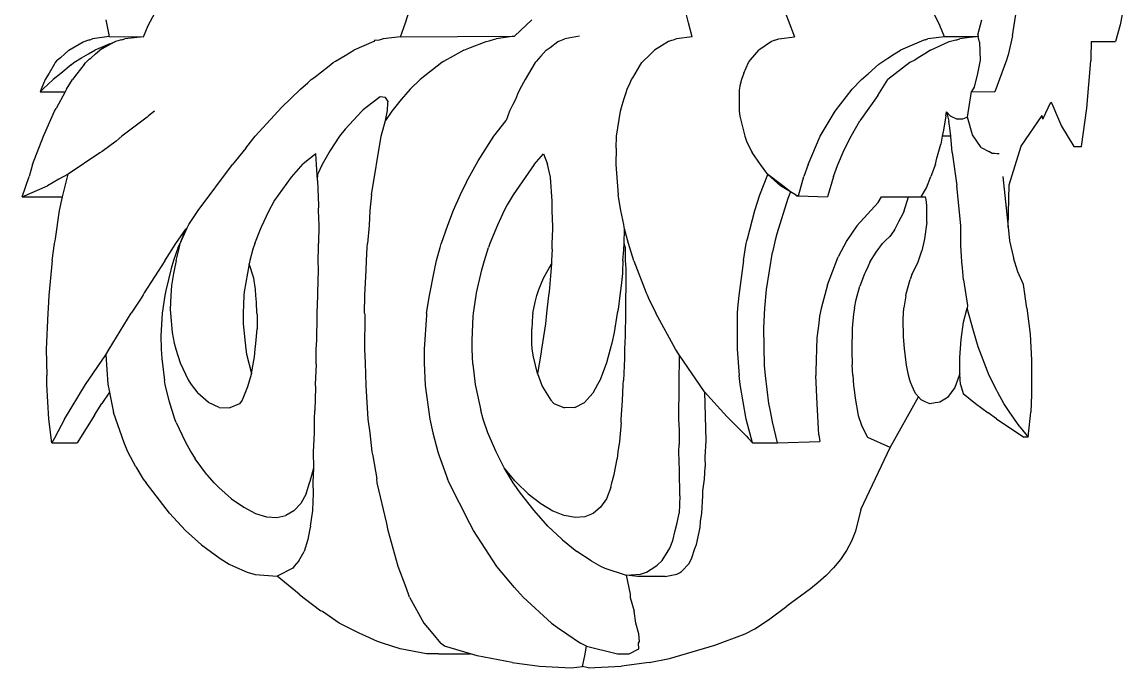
# Model space of a CAD drawing. Extents: x -1563 to 1637, y -685 to 815.
# Drawn here: x -533 to -470.4, y -95.1 to -58.3 of the extents above; entities that cross this region are included whole.
import ezdxf

# ---------------------------------------------------------------- set-up
doc = ezdxf.new("R2010")
doc.units = 0
doc.header["$MEASUREMENT"] = 0
doc.layers.get('0').update_dxf_attribs({"linetype": 'CONTINUOUS'})

msp = doc.modelspace()

# ---------------------------------------------------------------- linework, layer by layer
at = {"color": 22}
for p, q in [((-511.207, -58.331), (-510.421, -55.808)), ((-495.093, -58.331), (-495.71, -55.808)), ((-489.77, -57.241), (-489.042, -59.132)), ((-476.637, -59.085), (-476.405, -57.606)), ((-528.086, -59.027), (-528.254, -58.16)), ((-525.87, -58.492), (-525.469, -57.74)), ((-504.994, -59.095), (-504.012, -58.16)), ((-480.767, -58.492), (-481.123, -57.74)), ((-478.596, -59.027), (-478.385, -58.16)), ((-470.393, -57.862), (-470.491, -58.448)), ((-526.129, -59.132), (-525.87, -58.492)), ((-511.481, -59.132), (-511.207, -58.331)), ((-494.878, -59.132), (-495.093, -58.331)), ((-480.502, -59.13), (-480.767, -58.492)), ((-470.491, -58.448), (-470.758, -59.399)), ((-530.382, -59.889), (-529.562, -59.422)), ((-529.562, -59.422), (-529.5, -59.403)), ((-529.5, -59.403), (-529.242, -59.312)), ((-529.242, -59.312), (-529.182, -59.3)), ((-529.182, -59.3), (-529.031, -59.25)), ((-528.08, -59.116), (-529.031, -59.25)), ((-528.088, -59.544), (-527.729, -59.399)), ((-528.08, -59.116), (-528.086, -59.027)), ((-528.08, -59.116), (-526.129, -59.132)), ((-527.729, -59.399), (-528.01, -59.543)), ((-527.462, -59.323), (-527.729, -59.399)), ((-527.355, -59.296), (-527.462, -59.323)), ((-527.355, -59.296), (-527.181, -59.25)), ((-526.129, -59.132), (-527.181, -59.25)), ((-513.011, -59.399), (-514.146, -59.889)), ((-512.948, -59.328), (-513.011, -59.399)), ((-512.802, -59.341), (-512.948, -59.328)), ((-512.701, -59.315), (-512.802, -59.341)), ((-512.469, -59.25), (-512.701, -59.315)), ((-511.481, -59.132), (-512.469, -59.25)), ((-511.481, -59.132), (-504.994, -59.095)), ((-507.497, -59.735), (-506.617, -59.399)), ((-506.617, -59.399), (-506.438, -59.353)), ((-506.438, -59.353), (-506.316, -59.323)), ((-506.316, -59.323), (-506.033, -59.25)), ((-504.994, -59.095), (-506.033, -59.25)), ((-502.967, -59.735), (-502.524, -59.399)), ((-502.524, -59.399), (-502.404, -59.353)), ((-502.404, -59.353), (-502.32, -59.323)), ((-502.32, -59.323), (-502.133, -59.25)), ((-501.297, -59.095), (-502.133, -59.25)), ((-496.218, -59.399), (-497.03, -59.889)), ((-496.048, -59.341), (-496.218, -59.399)), ((-495.965, -59.315), (-496.048, -59.341)), ((-495.777, -59.25), (-495.965, -59.315)), ((-494.878, -59.132), (-495.777, -59.25)), ((-490.36, -59.399), (-491.087, -59.889)), ((-490.168, -59.33), (-490.36, -59.399)), ((-490.168, -59.33), (-489.937, -59.25)), ((-489.937, -59.25), (-489.042, -59.132)), ((-481.685, -59.331), (-483.016, -59.889)), ((-481.607, -59.306), (-481.685, -59.331)), ((-481.607, -59.306), (-481.444, -59.25)), ((-480.502, -59.13), (-481.444, -59.25)), ((-481.296, -59.889), (-480.232, -59.405)), ((-479.575, -59.127), (-480.502, -59.13)), ((-480.232, -59.405), (-479.864, -59.312)), ((-479.864, -59.312), (-479.797, -59.3)), ((-479.797, -59.3), (-479.622, -59.25)), ((-479.076, -59.179), (-479.622, -59.25)), ((-478.695, -59.132), (-479.575, -59.127)), ((-478.695, -59.132), (-479.076, -59.179)), ((-478.59, -59.118), (-478.695, -59.132)), ((-478.596, -59.027), (-478.59, -59.118)), ((-478.512, -59.445), (-478.59, -59.118)), ((-478.512, -59.445), (-478.471, -60.467)), ((-476.637, -59.085), (-476.882, -60.155)), ((-472.148, -59.399), (-472.175, -60.335)), ((-472.148, -59.399), (-470.758, -59.399)), ((-530.609, -60.099), (-530.861, -60.323)), ((-530.382, -59.889), (-530.609, -60.099)), ((-529.654, -60.338), (-529.263, -60.107)), ((-529.263, -60.107), (-528.903, -59.889)), ((-529.134, -60.345), (-528.863, -60.11)), ((-528.088, -59.544), (-528.903, -59.889)), ((-528.863, -60.11), (-528.618, -59.889)), ((-528.01, -59.543), (-528.618, -59.889)), ((-528.088, -59.544), (-528.618, -59.889)), ((-528.01, -59.543), (-528.088, -59.544)), ((-514.648, -60.196), (-514.146, -59.889)), ((-507.873, -59.889), (-508.483, -60.235)), ((-507.873, -59.889), (-507.497, -59.735)), ((-503.2, -59.889), (-503.489, -60.235)), ((-503.2, -59.889), (-502.967, -59.735)), ((-497.334, -60.196), (-497.03, -59.889)), ((-491.304, -60.159), (-491.087, -59.889)), ((-483.736, -60.345), (-483.36, -60.11)), ((-483.36, -60.11), (-483.016, -59.889)), ((-481.632, -60.099), (-482, -60.323)), ((-481.296, -59.889), (-481.632, -60.099)), ((-531.217, -60.709), (-531.505, -61.208)), ((-531.16, -60.601), (-531.217, -60.709)), ((-531.077, -60.51), (-531.16, -60.601)), ((-531.024, -60.456), (-531.077, -60.51)), ((-530.861, -60.323), (-531.024, -60.456)), ((-530.254, -60.732), (-530.844, -61.219)), ((-530.254, -60.732), (-530.094, -60.605)), ((-530.094, -60.605), (-529.654, -60.338)), ((-529.507, -60.712), (-529.918, -61.235)), ((-529.507, -60.712), (-529.431, -60.616)), ((-529.22, -60.413), (-529.431, -60.616)), ((-529.22, -60.413), (-529.134, -60.345)), ((-515.557, -60.785), (-515.326, -60.602)), ((-515.326, -60.602), (-515.194, -60.521)), ((-515.194, -60.521), (-514.648, -60.196)), ((-509.138, -60.6), (-510.374, -61.573)), ((-509.031, -60.538), (-509.138, -60.6)), ((-508.483, -60.235), (-509.031, -60.538)), ((-503.816, -60.6), (-504.387, -61.573)), ((-503.756, -60.538), (-503.816, -60.6)), ((-503.489, -60.235), (-503.756, -60.538)), ((-497.86, -60.785), (-497.747, -60.602)), ((-497.747, -60.602), (-497.668, -60.521)), ((-497.668, -60.521), (-497.334, -60.196)), ((-491.931, -61.199), (-491.675, -60.603)), ((-491.675, -60.603), (-491.546, -60.443)), ((-491.546, -60.443), (-491.304, -60.159)), ((-484.844, -61.235), (-484.237, -60.692)), ((-484.237, -60.692), (-483.736, -60.345)), ((-482.471, -60.605), (-483.731, -61.568)), ((-482.192, -60.456), (-482.471, -60.605)), ((-482, -60.323), (-482.192, -60.456)), ((-478.471, -60.467), (-478.626, -61.229)), ((-476.963, -60.466), (-477.645, -62.269)), ((-476.91, -60.264), (-476.963, -60.466)), ((-476.882, -60.155), (-476.91, -60.264)), ((-472.388, -63.197), (-472.177, -60.494)), ((-472.175, -60.335), (-472.177, -60.494)), ((-531.505, -61.208), (-531.722, -61.568)), ((-530.844, -61.219), (-531.276, -61.568)), ((-529.918, -61.235), (-530.169, -61.568)), ((-516.432, -61.466), (-515.557, -60.785)), ((-498.262, -61.466), (-497.86, -60.785)), ((-491.989, -61.357), (-492.072, -61.57)), ((-491.931, -61.199), (-491.989, -61.357)), ((-485.231, -61.568), (-484.844, -61.235)), ((-478.626, -61.229), (-478.823, -62.01)), ((-531.722, -61.568), (-531.959, -62.11)), ((-531.276, -61.568), (-531.843, -62.1)), ((-530.516, -62.109), (-530.169, -61.568)), ((-517.194, -62.11), (-516.772, -61.746)), ((-516.772, -61.746), (-516.57, -61.571)), ((-516.57, -61.571), (-516.432, -61.466)), ((-510.374, -61.573), (-510.931, -62.111)), ((-504.387, -61.573), (-504.695, -62.111)), ((-498.575, -62.11), (-498.407, -61.746)), ((-498.407, -61.746), (-498.327, -61.571)), ((-498.327, -61.571), (-498.262, -61.466)), ((-492.155, -61.927), (-492.189, -62.071)), ((-492.072, -61.57), (-492.155, -61.927)), ((-485.757, -62.109), (-485.231, -61.568)), ((-484.293, -62.47), (-483.731, -61.568)), ((-478.823, -62.01), (-478.97, -62.251)), ((-531.843, -62.1), (-532.004, -62.269)), ((-531.959, -62.11), (-532.004, -62.269)), ((-532.004, -62.269), (-530.598, -62.265)), ((-530.598, -62.265), (-531.105, -63.213)), ((-530.516, -62.109), (-530.598, -62.265)), ((-517.194, -62.11), (-518.26, -63.168)), ((-512.656, -62.545), (-513.123, -62.913)), ((-512.348, -62.583), (-512.656, -62.545)), ((-512.198, -62.82), (-512.348, -62.583)), ((-511.194, -62.408), (-511.45, -62.696)), ((-510.931, -62.111), (-511.194, -62.408)), ((-504.82, -62.408), (-504.942, -62.696)), ((-504.695, -62.111), (-504.82, -62.408)), ((-498.759, -62.695), (-498.638, -62.311)), ((-498.638, -62.311), (-498.575, -62.11)), ((-492.199, -62.398), (-492.207, -63.364)), ((-492.196, -62.16), (-492.199, -62.398)), ((-492.189, -62.071), (-492.196, -62.16)), ((-486.726, -63.365), (-485.757, -62.109)), ((-484.293, -62.47), (-485.33, -63.92)), ((-479.184, -63.716), (-478.97, -62.251)), ((-478.97, -62.251), (-477.645, -62.269)), ((-531.193, -63.365), (-531.105, -63.213)), ((-518.462, -63.363), (-518.26, -63.168)), ((-513.123, -62.913), (-513.612, -63.299)), ((-512.235, -63.323), (-512.204, -62.911)), ((-512.204, -62.911), (-512.198, -62.82)), ((-511.68, -62.981), (-511.987, -63.362)), ((-511.45, -62.696), (-511.68, -62.981)), ((-505.087, -62.981), (-505.279, -63.362)), ((-504.942, -62.696), (-505.087, -62.981)), ((-498.964, -63.363), (-498.908, -63.168)), ((-498.908, -63.168), (-498.759, -62.695)), ((-474.909, -63.825), (-474.444, -62.847)), ((-474.444, -62.847), (-474.383, -62.936)), ((-474.383, -62.936), (-474.01, -63.82)), ((-472.7, -65.374), (-472.388, -63.197)), ((-531.821, -64.8), (-531.193, -63.365)), ((-525.917, -63.703), (-527.358, -64.8)), ((-525.834, -63.638), (-525.917, -63.703)), ((-525.506, -63.364), (-525.834, -63.638)), ((-519.76, -64.8), (-518.462, -63.363)), ((-513.687, -63.362), (-514.634, -64.388)), ((-513.612, -63.299), (-513.687, -63.362)), ((-512.596, -64.8), (-512.342, -63.893)), ((-512.342, -63.893), (-512.235, -63.323)), ((-511.987, -63.362), (-512.342, -63.893)), ((-506.164, -64.8), (-505.475, -63.893)), ((-505.279, -63.362), (-505.475, -63.893)), ((-499.183, -64.8), (-498.964, -63.363)), ((-492.207, -63.364), (-492.163, -63.659)), ((-492.163, -63.659), (-491.88, -64.8)), ((-487.586, -64.8), (-486.726, -63.365)), ((-480.426, -63.635), (-480.561, -64.449)), ((-480.426, -63.635), (-480.392, -63.413)), ((-480.392, -63.413), (-480.174, -63.63)), ((-480.392, -63.413), (-480.252, -63.936)), ((-480.174, -63.63), (-479.779, -63.817)), ((-479.485, -63.819), (-479.779, -63.817)), ((-479.184, -63.716), (-479.485, -63.819)), ((-478.905, -64.719), (-479.184, -63.716)), ((-476.137, -65.361), (-474.936, -63.619)), ((-474.909, -63.825), (-474.936, -63.619)), ((-474.01, -63.82), (-473.844, -64.217)), ((-514.634, -64.388), (-514.955, -64.8)), ((-485.826, -64.799), (-485.33, -63.92)), ((-480.561, -64.449), (-480.642, -64.796)), ((-480.216, -64.205), (-480.252, -63.936)), ((-480.2, -64.325), (-480.216, -64.205)), ((-480.137, -64.795), (-480.2, -64.325)), ((-473.844, -64.217), (-473.14, -65.375)), ((-532.442, -66.403), (-531.821, -64.8)), ((-527.68, -65.067), (-528.479, -65.663)), ((-527.358, -64.8), (-527.68, -65.067)), ((-520.297, -65.476), (-519.76, -64.8)), ((-514.955, -64.8), (-515.493, -65.6)), ((-513.132, -68.13), (-512.596, -64.8)), ((-507.074, -66.191), (-506.164, -64.8)), ((-499.214, -65.476), (-499.183, -64.8)), ((-491.88, -64.8), (-491.784, -65.067)), ((-491.784, -65.067), (-491.496, -65.659)), ((-488.277, -66.403), (-487.586, -64.8)), ((-486.214, -65.566), (-485.826, -64.799)), ((-480.642, -64.796), (-480.72, -65.246)), ((-480.137, -64.795), (-480.642, -64.796)), ((-480.062, -65.725), (-480.137, -64.795)), ((-478.406, -65.432), (-478.905, -64.719)), ((-528.619, -65.75), (-530.413, -66.954)), ((-528.479, -65.663), (-528.619, -65.75)), ((-520.297, -65.476), (-521.065, -66.403)), ((-515.493, -65.6), (-515.946, -66.403)), ((-499.214, -65.476), (-499.229, -66.403)), ((-491.496, -65.659), (-491.455, -65.719)), ((-490.993, -66.403), (-491.455, -65.719)), ((-486.593, -66.454), (-486.214, -65.566)), ((-480.932, -66.048), (-480.72, -65.246)), ((-480.062, -65.725), (-479.798, -67.607)), ((-478.406, -65.432), (-477.975, -65.67)), ((-477.793, -65.773), (-477.975, -65.67)), ((-477.648, -65.781), (-477.793, -65.773)), ((-477.522, -65.793), (-477.648, -65.781)), ((-476.814, -67.571), (-476.137, -65.361)), ((-473.14, -65.375), (-472.7, -65.374)), ((-532.442, -66.403), (-532.645, -67.087)), ((-523.011, -69.035), (-521.065, -66.403)), ((-517.704, -67.122), (-517.031, -66.377)), ((-516.313, -65.79), (-517.031, -66.377)), ((-516.208, -67.312), (-516.313, -65.79)), ((-515.946, -66.403), (-516.199, -66.934)), ((-507.727, -67.389), (-507.074, -66.191)), ((-503.87, -66.403), (-505.08, -68.13)), ((-503.87, -66.403), (-503.341, -65.802)), ((-503.341, -65.802), (-503.113, -66.379)), ((-502.944, -67.122), (-503.113, -66.379)), ((-499.229, -66.403), (-499.094, -68.13)), ((-490.559, -66.967), (-490.993, -66.403)), ((-488.277, -66.403), (-488.512, -67.087)), ((-481.019, -66.384), (-481.275, -67.087)), ((-481.019, -66.384), (-480.932, -66.048)), ((-477.399, -65.798), (-477.522, -65.793)), ((-530.413, -66.954), (-530.946, -67.234)), ((-530.748, -68.245), (-530.413, -66.954)), ((-516.208, -67.312), (-516.199, -66.934)), ((-491.02, -68.13), (-490.559, -66.967)), ((-490.559, -66.967), (-489.848, -67.617)), ((-489.703, -67.617), (-490.559, -66.967)), ((-486.819, -67.087), (-486.593, -66.454)), ((-533.047, -68.245), (-532.645, -67.087)), ((-533.047, -68.245), (-531.604, -67.617)), ((-530.946, -67.234), (-531.604, -67.617)), ((-518.681, -68.488), (-517.704, -67.122)), ((-516.208, -67.312), (-516.166, -68.746)), ((-507.727, -67.389), (-508.092, -68.13)), ((-502.841, -68.488), (-502.944, -67.122)), ((-489.703, -67.617), (-489.848, -67.617)), ((-489.281, -67.955), (-489.848, -67.617)), ((-489.281, -67.955), (-489.703, -67.617)), ((-488.828, -68.185), (-488.512, -67.087)), ((-486.819, -67.087), (-487.17, -68.245)), ((-481.538, -67.729), (-481.275, -67.087)), ((-479.582, -69.89), (-479.798, -67.607)), ((-477.179, -67.087), (-476.882, -69.967)), ((-476.882, -69.967), (-476.814, -67.571)), ((-533.047, -68.245), (-530.748, -68.245)), ((-530.909, -69.035), (-530.748, -68.245)), ((-513.132, -68.13), (-513.231, -69.035)), ((-508.092, -68.13), (-508.485, -69.035)), ((-505.08, -68.13), (-505.412, -68.705)), ((-498.947, -69.035), (-499.094, -68.13)), ((-491.308, -69.035), (-491.02, -68.13)), ((-489.281, -67.955), (-489.432, -68.343)), ((-488.999, -68.136), (-489.281, -67.955)), ((-488.999, -68.136), (-488.828, -68.185)), ((-488.935, -68.182), (-488.999, -68.136)), ((-488.935, -68.182), (-488.828, -68.185)), ((-488.828, -68.185), (-487.17, -68.245)), ((-484.291, -68.562), (-484.085, -68.245)), ((-484.085, -68.245), (-482.551, -68.245)), ((-482.825, -69.1), (-482.551, -68.245)), ((-482.551, -68.245), (-481.827, -68.245)), ((-481.827, -68.245), (-481.538, -67.729)), ((-481.827, -68.245), (-481.579, -68.245)), ((-481.556, -68.404), (-481.579, -68.245)), ((-518.972, -69.035), (-518.681, -68.488)), ((-516.166, -68.746), (-516.171, -69.035)), ((-505.412, -68.705), (-505.585, -69.035)), ((-502.851, -69.035), (-502.841, -68.488)), ((-489.432, -68.343), (-490.057, -70.354)), ((-484.291, -68.562), (-485.498, -69.904)), ((-481.507, -68.747), (-481.556, -68.404)), ((-481.508, -69.694), (-481.507, -68.747)), ((-531.147, -70.644), (-530.909, -69.035)), ((-523.54, -69.828), (-523.011, -69.035)), ((-519.413, -69.959), (-518.972, -69.035)), ((-516.171, -69.035), (-516.14, -69.864)), ((-513.231, -69.035), (-513.276, -69.873)), ((-508.485, -69.035), (-508.804, -69.873)), ((-505.585, -69.035), (-505.973, -69.864)), ((-502.817, -69.959), (-502.851, -69.035)), ((-498.771, -69.828), (-498.947, -69.035)), ((-491.733, -70.644), (-491.308, -69.035)), ((-482.992, -69.43), (-483.117, -69.676)), ((-482.825, -69.1), (-482.992, -69.43)), ((-524.289, -70.909), (-523.718, -70.089)), ((-524.035, -70.909), (-523.649, -70.009)), ((-524.035, -70.909), (-523.718, -70.089)), ((-523.718, -70.089), (-523.649, -70.009)), ((-523.649, -70.009), (-523.54, -69.828)), ((-519.789, -70.909), (-519.472, -70.086)), ((-519.472, -70.086), (-519.413, -69.959)), ((-516.14, -69.864), (-516.163, -70.909)), ((-513.276, -69.873), (-513.369, -70.909)), ((-508.804, -69.873), (-509.163, -70.909)), ((-505.973, -69.864), (-506.403, -70.909)), ((-502.856, -70.909), (-502.813, -70.086)), ((-502.813, -70.086), (-502.817, -69.959)), ((-498.74, -69.969), (-498.771, -69.828)), ((-498.747, -70.909), (-498.726, -70.069)), ((-498.726, -70.069), (-498.74, -69.969)), ((-498.502, -70.909), (-498.726, -70.069)), ((-485.498, -69.904), (-486.073, -70.739)), ((-483.326, -70.088), (-483.391, -70.18)), ((-483.213, -69.865), (-483.326, -70.088)), ((-483.117, -69.676), (-483.213, -69.865)), ((-481.508, -69.694), (-481.637, -70.648)), ((-479.577, -70.744), (-479.582, -69.89)), ((-476.882, -69.967), (-476.792, -70.747)), ((-531.193, -70.909), (-531.163, -70.749)), ((-531.163, -70.749), (-531.147, -70.644)), ((-491.796, -70.909), (-491.76, -70.749)), ((-491.76, -70.749), (-491.733, -70.644)), ((-490.147, -70.71), (-490.295, -71.396)), ((-490.057, -70.354), (-490.147, -70.71)), ((-486.073, -70.739), (-486.56, -71.671)), ((-484.028, -70.904), (-483.864, -70.741)), ((-483.864, -70.741), (-483.616, -70.504)), ((-483.391, -70.18), (-483.616, -70.504)), ((-481.661, -70.743), (-481.787, -71.331)), ((-481.637, -70.648), (-481.661, -70.743)), ((-479.564, -71.015), (-479.577, -70.744)), ((-476.792, -70.747), (-476.575, -71.721)), ((-531.324, -71.87), (-531.193, -70.909)), ((-524.912, -71.888), (-524.289, -70.909)), ((-524.156, -71.122), (-524.413, -71.87)), ((-524.271, -71.87), (-524.121, -71.264)), ((-524.156, -71.122), (-524.035, -70.909)), ((-524.121, -71.264), (-524.035, -70.909)), ((-519.897, -71.233), (-520.072, -71.87)), ((-519.789, -70.909), (-519.897, -71.233)), ((-516.171, -71.87), (-516.156, -71.129)), ((-516.156, -71.129), (-516.163, -70.909)), ((-513.424, -71.87), (-513.378, -71.138)), ((-513.378, -71.138), (-513.369, -70.909)), ((-509.429, -71.87), (-509.231, -71.138)), ((-509.231, -71.138), (-509.163, -70.909)), ((-506.713, -71.87), (-506.482, -71.129)), ((-506.403, -70.909), (-506.482, -71.129)), ((-502.857, -71.233), (-502.892, -71.87)), ((-502.857, -71.233), (-502.856, -70.909)), ((-498.822, -71.87), (-498.776, -71.264)), ((-498.776, -71.264), (-498.747, -70.909)), ((-498.698, -71.122), (-498.747, -70.909)), ((-498.698, -71.122), (-498.684, -71.87)), ((-498.201, -71.888), (-498.502, -70.909)), ((-491.961, -71.87), (-491.796, -70.909)), ((-490.64, -73.53), (-490.295, -71.396)), ((-484.75, -71.973), (-484.405, -71.397)), ((-484.405, -71.397), (-484.028, -70.904)), ((-481.902, -71.67), (-481.787, -71.331)), ((-479.52, -71.949), (-479.564, -71.015)), ((-531.324, -71.87), (-531.512, -73.865)), ((-524.912, -71.888), (-526.08, -73.721)), ((-524.413, -71.87), (-524.553, -72.332)), ((-524.271, -71.87), (-524.403, -72.512)), ((-520.072, -71.87), (-520.116, -72.057)), ((-516.159, -72.405), (-516.171, -71.87)), ((-513.436, -72.43), (-513.424, -71.87)), ((-509.559, -72.43), (-509.429, -71.87)), ((-506.858, -72.405), (-506.713, -71.87)), ((-502.892, -71.87), (-502.896, -72.057)), ((-498.822, -71.87), (-498.846, -72.512)), ((-498.684, -71.87), (-498.657, -72.332)), ((-498.201, -71.888), (-497.49, -73.721)), ((-491.961, -71.87), (-492.223, -73.865)), ((-487.176, -73.268), (-486.56, -71.671)), ((-484.75, -71.973), (-484.853, -72.19)), ((-482.162, -72.273), (-481.997, -71.952)), ((-481.997, -71.952), (-481.902, -71.67)), ((-479.486, -72.292), (-479.52, -71.949)), ((-476.32, -72.515), (-476.575, -71.721)), ((-524.553, -72.332), (-524.861, -73.589)), ((-524.425, -72.62), (-524.523, -73.303)), ((-524.403, -72.512), (-524.425, -72.62)), ((-520.116, -72.057), (-520.39, -73.654)), ((-519.852, -72.875), (-520.116, -72.057)), ((-516.192, -73.721), (-516.159, -72.405)), ((-513.515, -73.864), (-513.436, -72.43)), ((-509.842, -73.864), (-509.559, -72.43)), ((-507.154, -73.721), (-506.858, -72.405)), ((-503.353, -72.875), (-502.896, -72.057)), ((-502.896, -72.057), (-503.019, -73.654)), ((-498.85, -72.62), (-498.916, -73.303)), ((-498.846, -72.512), (-498.85, -72.62)), ((-498.657, -72.332), (-498.652, -73.589)), ((-485.058, -72.624), (-485.322, -73.338)), ((-485.012, -72.525), (-485.058, -72.624)), ((-484.853, -72.19), (-485.012, -72.525)), ((-482.363, -72.671), (-482.464, -72.963)), ((-482.363, -72.671), (-482.162, -72.273)), ((-479.418, -72.968), (-479.486, -72.292)), ((-476.013, -73.234), (-476.32, -72.515)), ((-524.523, -73.303), (-524.567, -73.865)), ((-519.746, -73.525), (-519.852, -72.875)), ((-503.616, -73.525), (-503.353, -72.875)), ((-498.916, -73.303), (-499.004, -73.865)), ((-487.176, -73.268), (-487.522, -74.602)), ((-482.68, -73.777), (-482.464, -72.963)), ((-479.418, -72.968), (-479.202, -74.436)), ((-475.806, -74.582), (-476.013, -73.234)), ((-531.512, -73.865), (-531.551, -74.582)), ((-526.152, -73.834), (-526.269, -74.022)), ((-526.08, -73.721), (-526.152, -73.834)), ((-524.914, -73.865), (-525.068, -74.876)), ((-524.861, -73.589), (-524.914, -73.865)), ((-524.567, -73.865), (-524.6, -74.664)), ((-520.408, -73.865), (-520.454, -74.876)), ((-520.39, -73.654), (-520.408, -73.865)), ((-519.723, -73.865), (-519.746, -73.525)), ((-519.683, -74.249), (-519.723, -73.865)), ((-516.234, -74.876), (-516.202, -73.864)), ((-516.202, -73.864), (-516.192, -73.721)), ((-513.532, -74.876), (-513.515, -73.864)), ((-510.003, -74.876), (-509.842, -73.864)), ((-507.324, -74.876), (-507.18, -73.864)), ((-507.18, -73.864), (-507.154, -73.721)), ((-503.826, -74.249), (-503.722, -73.865)), ((-503.722, -73.865), (-503.616, -73.525)), ((-503.053, -73.865), (-503.177, -74.876)), ((-503.019, -73.654), (-503.053, -73.865)), ((-499.004, -73.865), (-499.099, -74.664)), ((-498.665, -73.865), (-498.674, -74.876)), ((-498.652, -73.589), (-498.665, -73.865)), ((-497.49, -73.721), (-497.445, -73.834)), ((-497.445, -73.834), (-497.362, -74.022)), ((-492.223, -73.865), (-492.289, -74.582)), ((-490.738, -74.582), (-490.64, -73.53)), ((-485.539, -74.103), (-485.322, -73.338)), ((-482.709, -73.895), (-482.824, -74.566)), ((-482.709, -73.895), (-482.68, -73.777)), ((-526.269, -74.022), (-526.836, -74.876)), ((-519.669, -74.876), (-519.683, -74.249)), ((-503.945, -74.876), (-503.826, -74.249)), ((-497.362, -74.022), (-496.94, -74.876)), ((-485.638, -74.582), (-485.539, -74.103)), ((-479.202, -74.436), (-479.206, -74.582)), ((-531.579, -74.876), (-531.67, -76.921)), ((-531.551, -74.582), (-531.579, -74.876)), ((-528.091, -76.921), (-526.836, -74.876)), ((-525.068, -74.876), (-525.132, -76.172)), ((-524.6, -74.664), (-524.59, -74.876)), ((-524.59, -74.876), (-524.485, -75.967)), ((-520.454, -74.876), (-520.451, -75.476)), ((-519.669, -74.876), (-519.66, -75.008)), ((-519.66, -75.008), (-519.661, -75.773)), ((-516.263, -76.417), (-516.23, -75.063)), ((-516.23, -75.063), (-516.234, -74.876)), ((-513.528, -74.989), (-513.547, -76.921)), ((-513.532, -74.876), (-513.528, -74.989)), ((-510.015, -74.989), (-510.141, -76.921)), ((-510.003, -74.876), (-510.015, -74.989)), ((-507.409, -76.417), (-507.342, -75.063)), ((-507.342, -75.063), (-507.324, -74.876)), ((-503.963, -75.008), (-504.016, -75.773)), ((-503.945, -74.876), (-503.963, -75.008)), ((-503.177, -74.876), (-503.221, -75.476)), ((-499.143, -74.876), (-499.313, -75.967)), ((-499.099, -74.664), (-499.143, -74.876)), ((-498.674, -74.876), (-498.687, -76.172)), ((-495.82, -76.921), (-496.94, -74.876)), ((-492.304, -74.876), (-492.306, -76.921)), ((-492.289, -74.582), (-492.304, -74.876)), ((-490.795, -75.702), (-490.738, -74.582)), ((-487.614, -75.041), (-487.666, -75.449)), ((-487.522, -74.602), (-487.614, -75.041)), ((-485.691, -74.907), (-485.768, -75.736)), ((-485.638, -74.582), (-485.691, -74.907)), ((-482.865, -75.22), (-482.824, -74.566)), ((-479.415, -75.384), (-479.206, -74.582)), ((-478.852, -75.873), (-479.206, -74.582)), ((-475.806, -74.582), (-475.62, -76.073)), ((-520.451, -75.476), (-520.301, -76.921)), ((-519.72, -76.595), (-519.661, -75.773)), ((-504.014, -76.595), (-504.016, -75.773)), ((-503.221, -75.476), (-503.464, -76.921)), ((-490.757, -77.875), (-490.795, -75.702)), ((-487.666, -75.449), (-487.769, -76.273)), ((-485.768, -75.736), (-485.78, -76.996)), ((-482.846, -76.231), (-482.865, -75.22)), ((-479.555, -76.377), (-479.415, -75.384)), ((-525.132, -76.172), (-525.13, -76.921)), ((-524.485, -75.967), (-524.38, -76.582)), ((-516.296, -76.921), (-516.263, -76.417)), ((-507.412, -76.921), (-507.409, -76.417)), ((-499.313, -75.967), (-499.452, -76.582)), ((-498.687, -76.172), (-498.732, -76.921)), ((-487.769, -76.273), (-487.841, -78.173)), ((-482.788, -76.891), (-482.846, -76.231)), ((-479.627, -77.393), (-479.555, -76.377)), ((-478.577, -76.782), (-478.852, -75.873)), ((-475.62, -76.073), (-475.54, -77.551)), ((-531.67, -76.921), (-531.632, -78.427)), ((-528.272, -77.245), (-528.091, -76.921)), ((-525.13, -76.921), (-525.092, -77.461)), ((-524.38, -76.582), (-524.293, -76.921)), ((-524.293, -76.921), (-524.038, -77.712)), ((-520.301, -76.921), (-520.251, -77.213)), ((-519.806, -77.365), (-519.769, -76.921)), ((-519.769, -76.921), (-519.72, -76.595)), ((-516.295, -77.77), (-516.296, -76.921)), ((-513.547, -76.921), (-513.502, -77.709)), ((-510.141, -76.921), (-510.139, -77.709)), ((-507.36, -77.77), (-507.412, -76.921)), ((-503.987, -76.921), (-504.014, -76.595)), ((-503.922, -77.365), (-503.987, -76.921)), ((-503.464, -76.921), (-503.494, -77.213)), ((-499.556, -76.921), (-499.749, -77.712)), ((-499.452, -76.582), (-499.556, -76.921)), ((-498.732, -76.921), (-498.729, -77.461)), ((-495.615, -77.245), (-495.82, -76.921)), ((-492.306, -76.921), (-492.205, -78.427)), ((-485.78, -76.996), (-485.756, -77.821)), ((-482.67, -77.831), (-482.788, -76.891)), ((-477.961, -78.427), (-478.577, -76.782)), ((-529.426, -78.94), (-528.272, -77.245)), ((-528.272, -77.245), (-528.151, -78.916)), ((-525.092, -77.461), (-524.934, -78.717)), ((-520.251, -77.213), (-519.977, -78.315)), ((-519.977, -78.315), (-519.806, -77.365)), ((-503.69, -78.315), (-503.922, -77.365)), ((-503.494, -77.213), (-503.69, -78.315)), ((-498.729, -77.461), (-498.787, -78.717)), ((-495.615, -77.245), (-495.627, -78.954)), ((-494.172, -79.354), (-495.615, -77.245)), ((-479.633, -78.335), (-479.627, -77.393)), ((-475.54, -77.551), (-475.55, -78.432)), ((-524.038, -77.712), (-523.586, -78.674)), ((-519.977, -78.315), (-520.168, -78.94)), ((-516.295, -77.77), (-516.344, -78.94)), ((-513.502, -77.709), (-513.467, -78.987)), ((-510.139, -77.709), (-510.086, -78.987)), ((-507.36, -77.77), (-507.236, -78.94)), ((-503.69, -78.315), (-503.458, -78.94)), ((-499.749, -77.712), (-500.118, -78.674)), ((-490.708, -78.427), (-490.757, -77.875)), ((-487.841, -78.173), (-487.829, -78.426)), ((-485.718, -78.41), (-485.756, -77.821)), ((-482.55, -78.406), (-482.67, -77.831)), ((-531.639, -78.94), (-531.632, -78.427)), ((-531.527, -80.904), (-531.639, -78.94)), ((-530.622, -80.904), (-529.426, -78.94)), ((-528.151, -78.916), (-528.071, -79.364)), ((-524.894, -78.94), (-524.934, -78.717)), ((-524.657, -79.876), (-524.894, -78.94)), ((-523.586, -78.674), (-523.404, -78.94)), ((-523.404, -78.94), (-523.032, -79.434)), ((-520.168, -78.94), (-520.205, -79.077)), ((-516.344, -78.94), (-516.339, -79.109)), ((-507.236, -78.94), (-507.206, -79.109)), ((-503.458, -78.94), (-503.392, -79.077)), ((-500.276, -78.94), (-500.535, -79.434)), ((-500.118, -78.674), (-500.276, -78.94)), ((-498.837, -79.876), (-498.808, -78.94)), ((-498.808, -78.94), (-498.787, -78.717)), ((-492.148, -78.94), (-492.205, -78.427)), ((-491.791, -80.904), (-492.148, -78.94)), ((-490.5, -80.012), (-490.708, -78.427)), ((-487.764, -80.044), (-487.829, -78.426)), ((-485.718, -78.41), (-485.682, -79.001)), ((-482.485, -78.683), (-482.55, -78.406)), ((-482.439, -78.799), (-482.485, -78.683)), ((-482.339, -79.035), (-482.439, -78.799)), ((-479.83, -78.896), (-479.911, -79.109)), ((-479.667, -78.426), (-479.83, -78.896)), ((-479.633, -78.335), (-479.667, -78.426)), ((-479.6, -78.928), (-479.633, -78.335)), ((-479.6, -78.928), (-479.436, -79.454)), ((-477.517, -79.272), (-477.961, -78.427)), ((-475.55, -78.432), (-475.549, -79.497)), ((-528.071, -79.364), (-528.503, -80.012)), ((-528.071, -79.364), (-528.015, -79.671)), ((-522.426, -79.969), (-523.032, -79.434)), ((-520.205, -79.077), (-520.515, -79.827)), ((-516.339, -79.109), (-516.36, -80.42)), ((-513.467, -78.987), (-513.343, -80.904)), ((-510.086, -78.987), (-509.814, -80.904)), ((-507.206, -79.109), (-506.914, -80.42)), ((-503.392, -79.077), (-502.928, -79.827)), ((-501.015, -79.969), (-500.535, -79.434)), ((-495.627, -78.954), (-495.658, -80.904)), ((-492.9, -80.755), (-494.172, -79.354)), ((-494.172, -79.354), (-494.096, -82.127)), ((-485.682, -79.001), (-485.65, -79.239)), ((-485.65, -79.239), (-485.598, -79.721)), ((-482.27, -79.197), (-482.339, -79.035)), ((-482.163, -79.455), (-482.27, -79.197)), ((-481.991, -79.644), (-482.163, -79.455)), ((-479.911, -79.109), (-480.33, -79.669)), ((-479.436, -79.454), (-478.742, -80.021)), ((-477.462, -79.383), (-477.517, -79.272)), ((-477.122, -80.024), (-477.462, -79.383)), ((-475.549, -79.497), (-475.587, -80.508)), ((-528.911, -80.676), (-528.503, -80.012)), ((-528.015, -79.671), (-527.828, -80.539)), ((-524.335, -80.904), (-524.657, -79.876)), ((-521.813, -80.245), (-522.426, -79.969)), ((-520.665, -80.031), (-521.211, -80.266)), ((-520.515, -79.827), (-520.665, -80.031)), ((-502.928, -79.827), (-502.748, -80.025)), ((-502.748, -80.025), (-502.148, -80.266)), ((-501.559, -80.245), (-501.015, -79.969)), ((-498.925, -80.904), (-498.837, -79.876)), ((-490.435, -80.365), (-490.5, -80.012)), ((-487.667, -81.807), (-487.764, -80.044)), ((-485.598, -79.721), (-485.417, -80.696)), ((-483.598, -82.533), (-481.991, -79.644)), ((-481.836, -79.817), (-481.991, -79.644)), ((-481.598, -79.917), (-481.836, -79.817)), ((-481.501, -79.961), (-481.598, -79.917)), ((-481.33, -80.032), (-481.501, -79.961)), ((-481.029, -79.99), (-481.33, -80.032)), ((-480.875, -79.961), (-481.029, -79.99)), ((-480.773, -79.946), (-480.875, -79.961)), ((-480.383, -79.714), (-480.773, -79.946)), ((-480.33, -79.669), (-480.383, -79.714)), ((-478.742, -80.021), (-478.008, -80.557)), ((-476.745, -80.581), (-477.122, -80.024)), ((-528.911, -80.676), (-529.911, -82.264)), ((-527.236, -82.264), (-527.828, -80.539)), ((-521.813, -80.245), (-521.211, -80.266)), ((-516.389, -80.904), (-516.36, -80.42)), ((-506.782, -80.904), (-506.914, -80.42)), ((-501.559, -80.245), (-502.148, -80.266)), ((-492.9, -80.755), (-491.784, -81.886)), ((-490.304, -81.061), (-490.435, -80.365)), ((-485.417, -80.696), (-485.24, -81.256)), ((-477.536, -80.899), (-478.008, -80.557)), ((-476.684, -80.665), (-476.745, -80.581)), ((-476.521, -80.91), (-476.684, -80.665)), ((-475.74, -81.94), (-475.587, -80.508)), ((-531.342, -82.264), (-531.527, -80.904)), ((-530.622, -80.904), (-531.2, -81.996)), ((-524.258, -81.101), (-524.335, -80.904)), ((-524.258, -81.101), (-523.755, -82.182)), ((-516.379, -81.69), (-516.389, -80.904)), ((-513.343, -80.904), (-513.232, -81.692)), ((-509.814, -80.904), (-509.64, -81.692)), ((-506.508, -81.69), (-506.782, -80.904)), ((-498.928, -81.101), (-499.019, -82.182)), ((-498.928, -81.101), (-498.925, -80.904)), ((-495.658, -80.904), (-495.615, -81.538)), ((-491.436, -82.264), (-491.791, -80.904)), ((-490.015, -82.263), (-490.304, -81.061)), ((-484.864, -81.949), (-485.24, -81.256)), ((-477.536, -80.899), (-475.977, -81.94)), ((-476.22, -81.355), (-476.521, -80.91)), ((-476.22, -81.355), (-475.74, -81.94)), ((-531.2, -81.996), (-531.342, -82.264)), ((-516.441, -82.781), (-516.379, -81.69)), ((-513.232, -81.692), (-513.113, -82.781)), ((-509.64, -81.692), (-509.36, -82.781)), ((-506.044, -82.781), (-506.508, -81.69)), ((-495.615, -81.538), (-495.61, -82.347)), ((-491.784, -81.886), (-491.684, -81.996)), ((-491.684, -81.996), (-491.436, -82.264)), ((-487.667, -81.807), (-487.606, -82.189)), ((-483.598, -82.533), (-484.864, -81.949)), ((-475.74, -81.94), (-475.977, -81.94)), ((-531.342, -82.264), (-529.911, -82.264)), ((-527.01, -82.781), (-527.236, -82.264)), ((-523.755, -82.182), (-523.425, -82.781)), ((-499.019, -82.182), (-499.117, -82.781)), ((-495.631, -82.781), (-495.61, -82.347)), ((-494.096, -82.127), (-494.152, -83.084)), ((-491.436, -82.264), (-490.015, -82.263)), ((-490.015, -82.263), (-487.606, -82.189)), ((-485.266, -86.05), (-483.598, -82.533)), ((-526.57, -83.627), (-527.01, -82.781)), ((-523.425, -82.781), (-523.179, -83.169)), ((-522.541, -84.037), (-523.179, -83.169)), ((-516.417, -83.675), (-516.441, -82.781)), ((-513.113, -82.781), (-513.069, -83.006)), ((-513.069, -83.006), (-512.845, -84.306)), ((-509.36, -82.781), (-509.284, -83.006)), ((-509.284, -83.006), (-508.806, -84.306)), ((-505.587, -83.675), (-506.044, -82.781)), ((-499.312, -84.071), (-499.148, -83.169)), ((-499.117, -82.781), (-499.148, -83.169)), ((-495.592, -83.836), (-495.631, -82.781)), ((-494.152, -83.084), (-494.138, -83.627)), ((-526.57, -83.627), (-526.151, -84.336)), ((-516.63, -84.451), (-516.417, -83.675)), ((-516.463, -84.543), (-516.417, -83.675)), ((-504.972, -84.43), (-505.587, -83.675)), ((-505.069, -84.543), (-505.587, -83.675)), ((-495.583, -85.287), (-495.592, -83.836)), ((-494.168, -84.336), (-494.138, -83.627)), ((-526.151, -84.336), (-525.978, -84.543)), ((-524.643, -86.261), (-525.978, -84.543)), ((-522.482, -84.105), (-522.541, -84.037)), ((-522.101, -84.543), (-522.482, -84.105)), ((-521.843, -84.811), (-522.101, -84.543)), ((-516.863, -85.158), (-516.668, -84.543)), ((-516.668, -84.543), (-516.63, -84.451)), ((-516.439, -85.129), (-516.463, -84.543)), ((-512.812, -84.543), (-512.845, -84.306)), ((-512.267, -86.855), (-512.812, -84.543)), ((-508.711, -84.543), (-508.806, -84.306)), ((-507.548, -86.855), (-508.711, -84.543)), ((-504.662, -85.129), (-505.069, -84.543)), ((-504.889, -84.517), (-504.972, -84.43)), ((-504.218, -85.158), (-504.889, -84.517)), ((-499.515, -84.811), (-499.457, -84.543)), ((-499.457, -84.543), (-499.312, -84.071)), ((-494.271, -84.987), (-494.168, -84.336)), ((-521.843, -84.811), (-521.12, -85.442)), ((-516.863, -85.158), (-517.17, -85.717)), ((-516.488, -86.114), (-516.439, -85.129)), ((-503.884, -86.114), (-504.662, -85.129)), ((-504.218, -85.158), (-503.498, -85.717)), ((-499.515, -84.811), (-499.764, -85.442)), ((-494.272, -85.287), (-494.271, -84.987)), ((-521.12, -85.442), (-520.418, -85.933)), ((-517.17, -85.717), (-517.555, -86.133)), ((-503.498, -85.717), (-502.805, -86.133)), ((-499.764, -85.442), (-500.097, -85.933)), ((-495.583, -85.287), (-495.625, -86.261)), ((-494.33, -86.259), (-494.272, -85.287)), ((-524.643, -86.261), (-523.733, -87.259)), ((-520.418, -85.933), (-519.746, -86.279)), ((-519.746, -86.279), (-519.115, -86.473)), ((-518.534, -86.513), (-518.011, -86.399)), ((-517.555, -86.133), (-518.011, -86.399)), ((-516.61, -87), (-516.488, -86.114)), ((-503.097, -87), (-503.884, -86.114)), ((-502.805, -86.133), (-502.149, -86.399)), ((-501.542, -86.513), (-502.149, -86.399)), ((-500.508, -86.279), (-500.992, -86.473)), ((-500.097, -85.933), (-500.508, -86.279)), ((-495.721, -86.825), (-495.625, -86.261)), ((-494.406, -86.733), (-494.33, -86.259)), ((-485.266, -86.05), (-485.565, -87.282)), ((-519.115, -86.473), (-518.534, -86.513)), ((-516.61, -87), (-516.675, -87.259)), ((-512.19, -87.259), (-512.267, -86.855)), ((-507.322, -87.259), (-507.548, -86.855)), ((-503.097, -87), (-502.837, -87.259)), ((-500.992, -86.473), (-501.542, -86.513)), ((-495.851, -87.259), (-495.721, -86.825)), ((-494.633, -88.047), (-494.428, -87.085)), ((-494.428, -87.085), (-494.406, -86.733)), ((-523.733, -87.259), (-522.815, -88.076)), ((-516.675, -87.259), (-516.759, -87.766)), ((-511.625, -89.297), (-512.19, -87.259)), ((-506, -89.297), (-507.322, -87.259)), ((-502.837, -87.259), (-502.325, -87.728)), ((-495.974, -87.823), (-495.851, -87.259)), ((-485.565, -87.282), (-485.796, -87.856)), ((-522.815, -88.076), (-521.755, -88.855)), ((-516.759, -87.766), (-516.978, -88.445)), ((-502.325, -87.728), (-502.265, -87.786)), ((-502.265, -87.786), (-501.436, -88.445)), ((-496.586, -88.961), (-496.141, -88.252)), ((-496.141, -88.252), (-495.974, -87.823)), ((-494.89, -88.816), (-494.733, -88.28)), ((-494.733, -88.28), (-494.633, -88.047)), ((-485.796, -87.856), (-486.084, -88.4)), ((-521.755, -88.855), (-521.246, -89.165)), ((-517.273, -88.988), (-516.978, -88.445)), ((-500.632, -88.988), (-501.436, -88.445)), ((-496.863, -89.237), (-496.586, -88.961)), ((-495.056, -89.127), (-494.89, -88.816)), ((-486.426, -88.91), (-486.817, -89.384)), ((-486.084, -88.4), (-486.426, -88.91)), ((-521.246, -89.165), (-520.996, -89.282)), ((-520.996, -89.282), (-520.231, -89.618)), ((-517.629, -89.405), (-518.509, -89.848)), ((-517.537, -89.282), (-517.629, -89.405)), ((-517.273, -88.988), (-517.537, -89.282)), ((-511.16, -90.498), (-511.625, -89.297)), ((-504.99, -90.498), (-506, -89.297)), ((-500.632, -88.988), (-500.092, -89.282)), ((-500.092, -89.282), (-499.848, -89.405)), ((-499.848, -89.405), (-498.627, -89.799)), ((-497.468, -89.628), (-496.938, -89.282)), ((-496.938, -89.282), (-496.863, -89.237)), ((-495.489, -89.596), (-495.056, -89.127)), ((-486.817, -89.384), (-487.252, -89.819)), ((-520.231, -89.618), (-519.758, -89.76)), ((-519.758, -89.76), (-518.509, -89.848)), ((-517.259, -90.871), (-518.509, -89.848)), ((-498.627, -89.799), (-497.828, -89.741)), ((-498.627, -89.799), (-498.411, -90.871)), ((-497.99, -89.872), (-498.627, -89.799)), ((-496.409, -89.872), (-497.99, -89.872)), ((-497.828, -89.741), (-497.468, -89.628)), ((-496.409, -89.872), (-495.748, -89.748)), ((-495.748, -89.748), (-495.601, -89.659)), ((-495.601, -89.659), (-495.489, -89.596)), ((-487.702, -90.218), (-488.136, -90.584)), ((-487.252, -89.819), (-487.702, -90.218)), ((-510.971, -91.045), (-511.16, -90.498)), ((-504.502, -91.045), (-504.99, -90.498)), ((-488.136, -90.584), (-489.486, -91.559)), ((-517.259, -90.871), (-517.051, -91.045)), ((-517.051, -91.045), (-516.969, -91.101)), ((-516.969, -91.101), (-516.033, -91.824)), ((-510.971, -91.045), (-510.164, -92.525)), ((-504.502, -91.045), (-502.891, -92.525)), ((-498.411, -90.871), (-498.402, -91.064)), ((-498.402, -91.064), (-498.173, -91.843)), ((-515.939, -91.862), (-516.033, -91.824)), ((-514.99, -92.524), (-515.939, -91.862)), ((-498.077, -92.531), (-498.173, -91.843)), ((-490.53, -92.348), (-489.486, -91.559)), ((-513.835, -93.099), (-514.99, -92.524)), ((-510.164, -92.525), (-509.949, -92.773)), ((-502.891, -92.525), (-502.545, -92.773)), ((-497.912, -93.137), (-498.077, -92.531)), ((-491.312, -92.863), (-490.53, -92.348)), ((-513.671, -93.175), (-513.835, -93.099)), ((-512.806, -93.573), (-513.671, -93.175)), ((-509.949, -92.773), (-509.654, -93.136)), ((-509.654, -93.136), (-509.215, -93.679)), ((-502.545, -92.773), (-502.016, -93.136)), ((-502.016, -93.136), (-501.233, -93.679)), ((-497.88, -93.573), (-497.912, -93.137)), ((-493.584, -93.775), (-491.86, -93.14)), ((-491.86, -93.14), (-491.312, -92.863)), ((-512.517, -93.679), (-512.806, -93.573)), ((-511.513, -93.986), (-512.517, -93.679)), ((-508.987, -93.848), (-509.215, -93.679)), ((-507.501, -94.275), (-508.987, -93.848)), ((-500.898, -93.848), (-501.233, -93.679)), ((-500.981, -94.385), (-500.898, -93.848)), ((-500.898, -93.848), (-499.135, -94.275)), ((-497.931, -93.679), (-497.88, -93.573)), ((-497.913, -93.986), (-497.931, -93.679)), ((-496.163, -94.538), (-493.584, -93.775)), ((-510.001, -94.274), (-511.513, -93.986)), ((-509.329, -94.275), (-510.001, -94.274)), ((-509.329, -94.275), (-507.501, -94.275)), ((-507.117, -94.385), (-507.501, -94.275)), ((-505.127, -94.772), (-507.117, -94.385)), ((-501.122, -94.994), (-500.981, -94.385)), ((-499.135, -94.275), (-498.469, -94.274)), ((-498.469, -94.274), (-497.913, -93.986)), ((-497.333, -94.772), (-496.163, -94.538)), ((-505.127, -94.772), (-503.578, -94.98)), ((-503.578, -94.98), (-501.77, -95.085)), ((-501.77, -95.085), (-501.122, -94.994)), ((-500.806, -95.085), (-501.122, -94.994)), ((-500.806, -95.085), (-498.901, -94.982)), ((-497.333, -94.772), (-498.901, -94.982))]:
    msp.add_line(p, q, dxfattribs=at)

doc.saveas('drawing.dxf')
